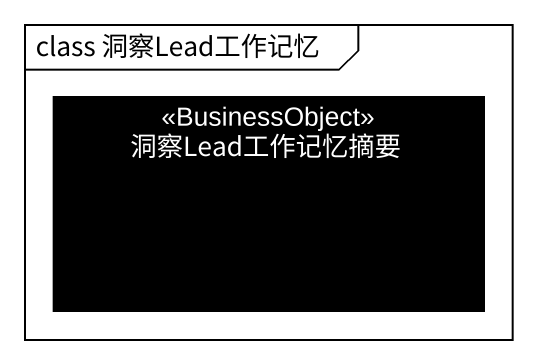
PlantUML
@startuml
mainframe class 洞察Lead工作记忆
hide circle
hide empty members
class 洞察Lead工作记忆摘要 <<BusinessObject>> #000000
@enduml
